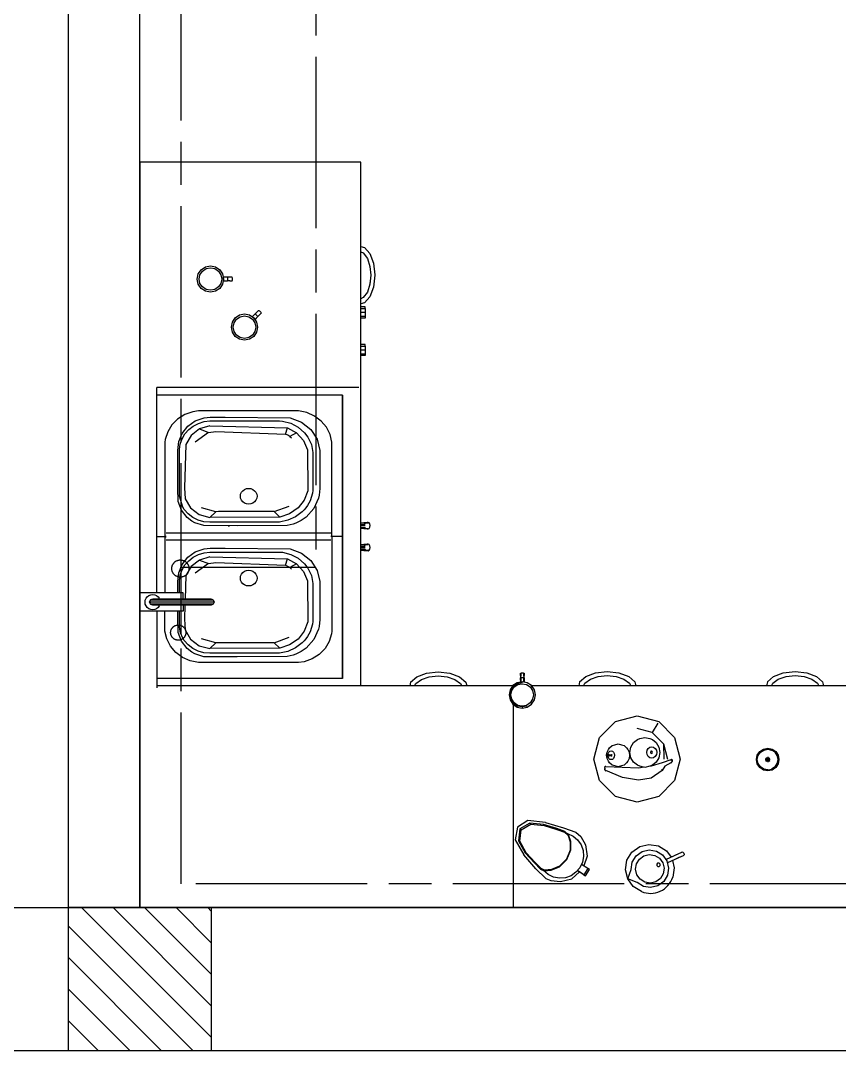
# Model space of a CAD drawing. Header units: inches. Extents: x 5 to 80005, y 6 to 60006.
# Drawn here: x 44490 to 46784, y 4354 to 7239 of the extents above; entities that cross this region are included whole.
import ezdxf

# ---------------------------------------------------------------- set-up
doc = ezdxf.new("R2010")
doc.units = ezdxf.units.IN
doc.header["$MEASUREMENT"] = 0
doc.linetypes.add('ACAD_ISO08W100', pattern=[36, 24, -3, 6, -3])
doc.layers.add('mebel', color=21, linetype='Continuous')

# ---------------------------------------------------------------- blocks, each defined once
blk = doc.blocks.new('columnn')
h = blk.add_hatch()
h.set_pattern_fill('ANSI31', color=256, scale=500)
h.set_pattern_definition([(45, (-20875.046, -16891.983), (-44.19417, 44.19417), [])])
h.paths.add_polyline_path([(0, 200), (-200, 200), (-200, 0), (0, 0)])
h.paths.add_polyline_path([(200, 200), (0, 200), (0, 0), (200, 0)])
h.paths.add_polyline_path([(0, 0), (-200, 0), (-200, -200), (0, -200)])
h.paths.add_polyline_path([(200, 0), (0, 0), (0, -200), (200, -200)])
for p, q in [((-200, 200), (-200, -200)), ((-200, 200), (200, 200)), ((200, -200), (200, 200)), ((200, -200), (-200, -200))]:
    blk.add_line(p, q)
blk = doc.blocks.new('m_131')
for p, q in [((-0.1, 4725.8), (-0.1, 0)), ((-622, 2098.6), (-622, 1097.2)), ((-647.6, 1895.6), (-632.4, 1912.7)), ((-632.4, 1912.7), (-622, 1915.4)), ((-657.9, 1868.3), (-647.6, 1895.6)), ((-647.8, 1860.6), (-640.5, 1882.4)), ((-640.5, 1882.4), (-629.1, 1898.1)), ((-629.1, 1898.1), (-622, 1901.7)), ((-661.6, 1835.5), (-657.9, 1868.3)), ((-650.4, 1835.5), (-647.8, 1860.6)), ((-657.9, 1802.6), (-661.6, 1835.5)), ((-647.8, 1810.4), (-650.4, 1835.5)), ((-647.6, 1775.4), (-657.9, 1802.6)), ((-640.5, 1788.5), (-647.8, 1810.4)), ((-427.1, 1788), (-415, 1790.4)), ((-415, 1790.4), (-402.9, 1788)), ((-632.4, 1758.2), (-647.6, 1775.4)), ((-629.1, 1772.8), (-640.5, 1788.5)), ((-622, 1769.2), (-629.1, 1772.8)), ((-446.6, 1758.8), (-444.2, 1770.9)), ((-444.2, 1770.9), (-437.3, 1781.2)), ((-444, 1758.8), (-441.7, 1769.9)), ((-435.5, 1779.3), (-441.7, 1769.9)), ((-437.3, 1781.2), (-427.1, 1788)), ((-426.1, 1785.6), (-435.5, 1779.3)), ((-415, 1787.8), (-426.1, 1785.6)), ((-415, 1758.8), (-421.7, 1761.6)), ((-415, 1758.8), (-420.1, 1764)), ((-415, 1758.8), (-417.8, 1765.5)), ((-403.9, 1785.6), (-415, 1787.8)), ((-415, 1758.8), (-415, 1766.1)), ((-412.2, 1765.5), (-415, 1758.8)), ((-415, 1758.8), (-409.8, 1764)), ((-408.2, 1761.6), (-415, 1758.8)), ((-394.5, 1779.3), (-403.9, 1785.6)), ((-402.9, 1788), (-392.6, 1781.2)), ((-394.5, 1779.3), (-388.2, 1769.9)), ((-392.6, 1781.2), (-385.7, 1770.9)), ((-386, 1758.8), (-388.2, 1769.9)), ((-385.7, 1770.9), (-383.3, 1758.8)), ((-632.4, 1758.2), (-622, 1755.6)), ((-444.2, 1746.7), (-446.6, 1758.8)), ((-437.3, 1736.4), (-444.2, 1746.7)), ((-441.7, 1747.7), (-444, 1758.8)), ((-435.5, 1738.3), (-441.7, 1747.7)), ((-427.1, 1729.6), (-437.3, 1736.4)), ((-426.1, 1732), (-435.5, 1738.3)), ((-415, 1729.8), (-426.1, 1732)), ((-422.3, 1758.8), (-415, 1758.8)), ((-421.7, 1756), (-415, 1758.8)), ((-420.1, 1753.6), (-415, 1758.8)), ((-417.8, 1752), (-415, 1758.8)), ((-415, 1758.8), (-407.7, 1758.8)), ((-415, 1758.8), (-408.2, 1756)), ((-415, 1758.8), (-409.8, 1753.6)), ((-415, 1758.8), (-412.2, 1752)), ((-415, 1758.8), (-415, 1751.5)), ((-403.9, 1732), (-415, 1729.8)), ((-394.5, 1738.3), (-403.9, 1732)), ((-392.6, 1736.4), (-402.9, 1729.6)), ((-388.2, 1747.7), (-394.5, 1738.3)), ((-385.7, 1746.7), (-392.6, 1736.4)), ((-386, 1758.8), (-388.2, 1747.7)), ((-383.3, 1758.8), (-385.7, 1746.7)), ((-415, 1727.2), (-427.1, 1729.6)), ((-402.9, 1729.6), (-415, 1727.2)), ((-0.1, 1650.6), (-0.1, 0)), ((-477, 1497.7), (-416.5, 1513.9)), ((-477, 1497.7), (-416.5, 1513.9)), ((-416.5, 1513.9), (-356, 1497.7)), ((-416.5, 1513.9), (-356, 1497.7)), ((-155.1, 1521.4), (-152.3, 1524.3)), ((-155.1, 1521.4), (-154.9, 1517.4)), ((-154.9, 1517.4), (-135.1, 1474.2)), ((-154.9, 1517.4), (-154.6, 1516.7)), ((-154.6, 1516.7), (-153.9, 1515.1)), ((-152.3, 1524.3), (-148.3, 1524.5)), ((-150.9, 1508.7), (-140.7, 1486.4)), ((-148.3, 1524.5), (-145.4, 1521.8)), ((-145.4, 1521.8), (-143.1, 1516.9)), ((-144.7, 1520.2), (-141.1, 1512.6)), ((-143.1, 1516.9), (-125.4, 1478.4)), ((-140.1, 1510.2), (-135.8, 1500.9)), ((-521.3, 1453.4), (-477, 1497.7)), ((-521.3, 1453.4), (-477, 1497.7)), ((-459.2, 1466.9), (-416.5, 1478.3)), ((-414.9, 1489.6), (-414.7, 1490.5)), ((-414.7, 1489.6), (-414.9, 1489.6)), ((-414.9, 1489.6), (-414.6, 1488.6)), ((-414.7, 1490.5), (-414.4, 1490.9)), ((-414.3, 1490.5), (-414.7, 1490.5)), ((-414.7, 1490.5), (-414.7, 1489.2)), ((-414.7, 1489.2), (-414.3, 1489.6)), ((-414.7, 1489.2), (-414, 1487.6)), ((-414.6, 1488.6), (-414.4, 1488.5)), ((-414, 1487.6), (-414.6, 1488.6)), ((-414.6, 1488.6), (-414.4, 1488.6)), ((-414.4, 1490.9), (-414, 1491.2)), ((-414.3, 1490.5), (-414.1, 1490.9)), ((-413.8, 1490.5), (-414.3, 1490.5)), ((-414.3, 1489.6), (-413.8, 1490.5)), ((-414.3, 1489.6), (-414.3, 1490.5)), ((-413.8, 1489.9), (-414.3, 1489.6)), ((-414.3, 1489.6), (-413.7, 1488)), ((-414.1, 1490.9), (-413.8, 1490.5)), ((-414.1, 1488), (-413.5, 1487.6)), ((-414.1, 1488), (-413.9, 1487.6)), ((-413.7, 1488), (-414.1, 1488)), ((-414, 1491.2), (-412, 1491.5)), ((-414, 1487.6), (-405.6, 1463)), ((-413.9, 1487.6), (-414, 1487.6)), ((-412, 1491.5), (-413.9, 1491.2)), ((-413.7, 1489.6), (-413.9, 1489.6)), ((-413.5, 1487.6), (-413.9, 1487.6)), ((-413.8, 1490.5), (-413.7, 1489.6)), ((-413.7, 1491.2), (-412, 1491.5)), ((-412, 1491.5), (-413.5, 1491.2)), ((-412.8, 1487.6), (-413.5, 1487.6)), ((-413.5, 1486.1), (-412.3, 1486.1)), ((-412, 1491.5), (-412.7, 1491.2)), ((-412.3, 1491.2), (-412, 1491.5)), ((-410.7, 1491.2), (-412, 1491.5)), ((-412, 1491.5), (-410.9, 1491.2)), ((-411.5, 1491.2), (-412, 1491.5)), ((-412, 1491.5), (-410.7, 1491.2)), ((-412, 1491.5), (-411.1, 1491.2)), ((-412, 1491.5), (-411.9, 1491.2)), ((-410, 1490.9), (-410.7, 1491.2)), ((-410.7, 1491.2), (-409.9, 1490.9)), ((-410.5, 1490.2), (-409.7, 1490.2)), ((-410.4, 1490.8), (-409.6, 1490.5)), ((-410, 1490.9), (-408.7, 1490.5)), ((-409.7, 1490.2), (-409.4, 1490.2)), ((-408.7, 1490.5), (-406.7, 1489.6)), ((-406.9, 1489.6), (-408.2, 1489.9)), ((-406.9, 1489.6), (-407.9, 1489.6)), ((-407.1, 1489.7), (-406.9, 1489.6)), ((-406.9, 1489.6), (-405.7, 1487.6)), ((-406.7, 1489.6), (-406.9, 1489.6)), ((-406.7, 1489.6), (-406.8, 1489.5)), ((-405.7, 1487.6), (-406.7, 1489.6)), ((-406.1, 1488), (-406.5, 1488)), ((-406.3, 1487.6), (-406.1, 1488)), ((-406.3, 1487.6), (-405.7, 1487.6)), ((-405.7, 1487.6), (-406.1, 1488)), ((-405.7, 1487.6), (-396.4, 1470.7)), ((-356, 1497.7), (-311.8, 1453.4)), ((-356, 1497.7), (-311.7, 1453.4)), ((-173.2, 1452.5), (-159.3, 1475.3)), ((-159.3, 1475.3), (-141.5, 1488.2)), ((-147.7, 1464.5), (-131.1, 1476.6)), ((-131.8, 1492.3), (-111.7, 1497.1)), ((-131.1, 1476.6), (-111.1, 1481.4)), ((-111.7, 1497.1), (-85.3, 1493)), ((-111.1, 1481.4), (-90.8, 1478.1)), ((-90.8, 1478.1), (-73.3, 1467.4)), ((-537.5, 1392.9), (-521.3, 1453.4)), ((-537.5, 1392.9), (-521.3, 1453.4)), ((-516.8, 1450.8), (-490.5, 1435.6)), ((-490.5, 1435.6), (-459.2, 1466.9)), ((-470.9, 1435.7), (-462.5, 1446.7)), ((-462.5, 1446.7), (-449.9, 1454)), ((-459.2, 1466.9), (-416.5, 1467.9)), ((-449.9, 1454), (-435, 1456.6)), ((-449.9, 1439.3), (-446.4, 1443.8)), ((-446.4, 1443.8), (-441.2, 1446.9)), ((-441.2, 1446.9), (-435, 1448)), ((-435, 1456.6), (-420.1, 1454)), ((-435, 1448), (-428.9, 1446.9)), ((-428.9, 1446.9), (-423.6, 1443.8)), ((-423.6, 1443.8), (-420.1, 1439.3)), ((-420.1, 1454), (-407.5, 1446.7)), ((-407.5, 1446.7), (-399.1, 1435.7)), ((-405.6, 1463), (-396.4, 1432.6)), ((-397.4, 1470.3), (-396.4, 1470.7)), ((-396.4, 1470.7), (-384.5, 1463)), ((-384.5, 1463), (-387.6, 1463)), ((-384.5, 1463), (-362.5, 1432.6)), ((-311.8, 1453.4), (-295.6, 1392.9)), ((-311.7, 1453.4), (-295.5, 1392.9)), ((-177.4, 1426.2), (-173.2, 1452.5)), ((-161.6, 1426.8), (-158.4, 1447)), ((-158.4, 1447), (-147.7, 1464.5)), ((-146.6, 1442.7), (-138.5, 1456)), ((-138.5, 1456), (-125.8, 1465.2)), ((-125.8, 1465.2), (-110.6, 1468.8)), ((-122.3, 1457.5), (-125, 1454.5)), ((-125, 1454.5), (-124.8, 1450.5)), ((-124.8, 1450.5), (-121.9, 1447.8)), ((-118.2, 1457.6), (-122.3, 1457.5)), ((-121.9, 1447.8), (-117.9, 1447.9)), ((-115.3, 1454.9), (-118.2, 1457.6)), ((-117.9, 1447.9), (-115.1, 1450.9)), ((-115.1, 1450.9), (-115.3, 1454.9)), ((-110.6, 1468.8), (-95.2, 1466.4)), ((-95.2, 1466.4), (-81.8, 1458.2)), ((-81.8, 1458.2), (-72.7, 1445.5)), ((-73.3, 1467.4), (-61.3, 1450.8)), ((-72.7, 1445.5), (-69, 1430.3)), ((-61.3, 1450.8), (-56.5, 1430.8)), ((-490.5, 1435.6), (-501.9, 1392.9)), ((-477.1, 1414.8), (-473.9, 1428.8)), ((-473.9, 1400.8), (-477.1, 1414.8)), ((-473.9, 1428.8), (-470.9, 1435.7)), ((-451.1, 1433.9), (-449.9, 1439.3)), ((-449.9, 1428.6), (-451.1, 1433.9)), ((-446.4, 1424), (-449.9, 1428.6)), ((-441.2, 1421), (-446.4, 1424)), ((-435, 1419.9), (-441.2, 1421)), ((-437.3, 1434.9), (-438.2, 1432.9)), ((-438.2, 1432.9), (-437.3, 1431)), ((-438.2, 1432.9), (-438.2, 1432.3)), ((-435, 1435.7), (-437.3, 1434.9)), ((-437.3, 1431), (-435, 1430.2)), ((-437.3, 1431), (-437.3, 1430.3)), ((-432.8, 1434.9), (-435, 1435.7)), ((-435, 1430.2), (-432.8, 1431)), ((-435, 1430.2), (-435, 1429.5)), ((-428.9, 1421), (-435, 1419.9)), ((-431.9, 1432.9), (-432.8, 1434.9)), ((-432.8, 1431), (-431.9, 1432.9)), ((-432.8, 1431), (-432.8, 1430.3)), ((-431.9, 1432.9), (-431.9, 1432.3)), ((-423.6, 1424), (-428.9, 1421)), ((-420.1, 1428.6), (-423.6, 1424)), ((-420.1, 1439.3), (-418.9, 1433.9)), ((-418.9, 1433.9), (-420.1, 1428.6)), ((-399.1, 1435.7), (-396.1, 1428.8)), ((-396.4, 1432.6), (-395.3, 1425)), ((-396.1, 1428.8), (-392.9, 1414.8)), ((-392.9, 1414.8), (-396.1, 1400.8)), ((-362.5, 1432.6), (-357.3, 1396.8)), ((-171.2, 1400.2), (-177.4, 1426.2)), ((-156.9, 1406.8), (-161.6, 1426.8)), ((-149.1, 1427.2), (-146.6, 1442.7)), ((-145.5, 1412), (-149.1, 1427.2)), ((-71.5, 1414.9), (-79.7, 1401.6)), ((-69, 1430.3), (-71.5, 1414.9)), ((-56.5, 1430.8), (-59.7, 1410.5)), ((-647.6, 1369.4), (-632.4, 1386.5)), ((-632.4, 1386.5), (-622, 1389.2)), ((-521.3, 1332.4), (-537.5, 1392.9)), ((-521.3, 1332.4), (-537.5, 1392.9)), ((-470.9, 1393.9), (-473.9, 1400.8)), ((-462.5, 1382.9), (-470.9, 1393.9)), ((-399.1, 1393.9), (-407.5, 1382.9)), ((-396.1, 1400.8), (-399.1, 1393.9)), ((-390.9, 1396.8), (-394.9, 1305.6)), ((-393.4, 1412.8), (-390.9, 1396.8)), ((-357.3, 1396.8), (-364.4, 1352.5)), ((-295.6, 1392.9), (-311.8, 1332.4)), ((-295.5, 1392.9), (-311.7, 1332.4)), ((-155.5, 1378.6), (-171.2, 1400.2)), ((-144.8, 1390.2), (-156.9, 1406.8)), ((-136.3, 1399.4), (-145.5, 1412)), ((-127.3, 1379.4), (-144.8, 1390.2)), ((-123, 1391.2), (-136.3, 1399.4)), ((-107.5, 1388.7), (-123, 1391.2)), ((-92.3, 1392.4), (-107.5, 1388.7)), ((-79.7, 1401.6), (-92.3, 1392.4)), ((-70.5, 1393), (-80.5, 1366.6)), ((-59.7, 1410.5), (-70.5, 1393)), ((-44.9, 1405.1), (-58.9, 1382.3)), ((-657.9, 1342.1), (-647.6, 1369.4)), ((-640.5, 1356.2), (-629.1, 1371.9)), ((-629.1, 1371.9), (-622, 1375.5)), ((-449.9, 1375.6), (-462.5, 1382.9)), ((-456.7, 1348.9), (-454.4, 1356.3)), ((-454.4, 1356.3), (-448, 1363.5)), ((-435, 1373), (-449.9, 1375.6)), ((-448, 1363.5), (-443, 1366.7)), ((-443, 1366.7), (-435.7, 1370.4)), ((-435.7, 1370.4), (-427, 1371.7)), ((-420.1, 1375.6), (-435, 1373)), ((-427, 1371.7), (-418.3, 1370.4)), ((-407.5, 1382.9), (-420.1, 1375.6)), ((-418.3, 1370.4), (-410.9, 1366.7)), ((-410.9, 1366.7), (-406, 1363.5)), ((-406, 1363.5), (-399.6, 1356.3)), ((-399.6, 1356.3), (-397.3, 1348.9)), ((-132.8, 1364.6), (-155.5, 1378.6)), ((-106.4, 1360.4), (-132.8, 1364.6)), ((-107, 1376.2), (-127.3, 1379.4)), ((-80.5, 1366.6), (-107, 1376.2)), ((-80.5, 1366.6), (-106.4, 1360.4)), ((-58.9, 1382.3), (-80.5, 1366.6)), ((-661.6, 1309.3), (-657.9, 1342.1)), ((-650.4, 1309.3), (-647.8, 1334.4)), ((-647.8, 1334.4), (-640.5, 1356.2)), ((-477, 1288.1), (-521.3, 1332.4)), ((-477, 1288.1), (-521.3, 1332.4)), ((-459.1, 1339.6), (-456.7, 1348.9)), ((-456.7, 1330.3), (-459.1, 1339.6)), ((-454.4, 1323), (-456.7, 1330.3)), ((-435.7, 1326.7), (-431.7, 1328.7)), ((-431.7, 1328.7), (-427, 1329.4)), ((-427, 1329.4), (-422.3, 1328.7)), ((-422.3, 1328.7), (-418.3, 1326.7)), ((-397.3, 1330.3), (-399.6, 1323)), ((-397.3, 1348.9), (-394.9, 1339.6)), ((-394.9, 1339.6), (-397.3, 1330.3)), ((-364.4, 1352.5), (-383.9, 1305.6)), ((-311.8, 1332.4), (-356, 1288.1)), ((-311.7, 1332.4), (-356, 1288.1)), ((-657.9, 1276.4), (-661.6, 1309.3)), ((-647.8, 1284.2), (-650.4, 1309.3)), ((-448, 1315.7), (-454.4, 1323)), ((-443, 1312.6), (-448, 1315.7)), ((-435.7, 1308.9), (-443, 1312.6)), ((-439.3, 1320.2), (-438.3, 1323.7)), ((-438.3, 1316.6), (-439.3, 1320.2)), ((-438.3, 1323.7), (-435.7, 1326.7)), ((-435.7, 1313.6), (-438.3, 1316.6)), ((-431.7, 1311.6), (-435.7, 1313.6)), ((-427, 1307.6), (-435.7, 1308.9)), ((-427, 1310.9), (-431.7, 1311.6)), ((-428.6, 1312.3), (-428.1, 1314.5)), ((-428.1, 1312.6), (-428.6, 1312.3)), ((-428.6, 1312.3), (-428.1, 1311.9)), ((-428.1, 1320.6), (-428.5, 1322)), ((-428.1, 1322.8), (-427.8, 1321.1)), ((-427.9, 1318.7), (-428.1, 1320.6)), ((-428.1, 1314.5), (-427.9, 1316.7)), ((-427.8, 1314.8), (-428.1, 1312.6)), ((-428.1, 1312.6), (-427, 1312.7)), ((-428.1, 1311.9), (-427, 1311.8)), ((-427.9, 1316.7), (-427.9, 1318.7)), ((-427.8, 1321.1), (-427.6, 1319.1)), ((-427.6, 1317), (-427.8, 1314.8)), ((-427.6, 1319.1), (-427.6, 1317)), ((-427, 1312.7), (-427, 1323.1)), ((-427, 1312.7), (-425.8, 1312.6)), ((-427, 1311.8), (-425.8, 1311.9)), ((-422.3, 1311.6), (-427, 1310.9)), ((-418.3, 1308.9), (-427, 1307.6)), ((-426.3, 1319.1), (-426.2, 1321.1)), ((-426.3, 1317), (-426.3, 1319.1)), ((-426.2, 1314.8), (-426.3, 1317)), ((-426.2, 1321.1), (-425.9, 1322.8)), ((-425.8, 1312.6), (-426.2, 1314.8)), ((-426.1, 1318.7), (-425.8, 1320.6)), ((-426.1, 1316.7), (-426.1, 1318.7)), ((-425.8, 1314.5), (-426.1, 1316.7)), ((-425.8, 1320.6), (-425.5, 1322)), ((-425.4, 1312.3), (-425.8, 1314.5)), ((-425.8, 1312.6), (-425.4, 1312.3)), ((-425.8, 1311.9), (-425.4, 1312.3)), ((-418.3, 1313.6), (-422.3, 1311.6)), ((-418.3, 1326.7), (-415.6, 1323.7)), ((-415.6, 1316.6), (-418.3, 1313.6)), ((-410.9, 1312.6), (-418.3, 1308.9)), ((-415.6, 1323.7), (-414.7, 1320.2)), ((-414.7, 1320.2), (-415.6, 1316.6)), ((-406, 1315.7), (-410.9, 1312.6)), ((-399.6, 1323), (-406, 1315.7)), ((-395.3, 1305.6), (-395.4, 1303.7)), ((-395.4, 1303.7), (-395.3, 1305.6)), ((-395.4, 1303.7), (-395, 1303.4)), ((-395.3, 1305.6), (-395.3, 1305.6)), ((-395.3, 1305.6), (-395.3, 1305.6)), ((-395.1, 1303.4), (-395.1, 1303.1)), ((-394, 1302.8), (-395.1, 1303.1)), ((-395.1, 1303.1), (-394.5, 1302.6)), ((-394.5, 1302.6), (-393.8, 1302.6)), ((-394.5, 1302.6), (-394.3, 1302.5)), ((-394.2, 1302.4), (-394.3, 1302.5)), ((-394.3, 1302.5), (-394.2, 1302.4)), ((-393.7, 1302.2), (-394.2, 1302.4)), ((-393.7, 1302.2), (-393, 1302.1)), ((-393, 1302.1), (-393.7, 1302.2)), ((-393.5, 1302.2), (-393, 1302.1)), ((-393, 1302.1), (-393.1, 1302.2)), ((-393, 1302.1), (-389.6, 1302.2)), ((-391.6, 1302.2), (-393, 1302.1)), ((-393, 1302.1), (-391.1, 1302.2)), ((-393, 1302.1), (-392.7, 1302.2)), ((-389.6, 1302.2), (-388.2, 1302.5)), ((-388.5, 1302.6), (-389.1, 1302.5)), ((-387.5, 1302.6), (-388.3, 1302.5)), ((-386.9, 1302.8), (-387.5, 1302.6)), ((-386.2, 1303), (-386.9, 1302.8)), ((-386.2, 1303), (-385.1, 1303.5)), ((-384.7, 1303.7), (-385.2, 1303.5)), ((-384.8, 1303.8), (-384.7, 1303.7)), ((-384.7, 1303.8), (-384.4, 1303.9)), ((-384.7, 1303.7), (-384.7, 1303.8)), ((-384.4, 1303.9), (-383.7, 1305.6)), ((-383.7, 1305.6), (-384.2, 1305.6)), ((-647.6, 1249.2), (-657.9, 1276.4)), ((-640.5, 1262.3), (-647.8, 1284.2)), ((-416.5, 1271.9), (-477, 1288.1)), ((-416.5, 1271.9), (-477, 1288.1)), ((-356, 1288.1), (-416.5, 1271.9)), ((-356, 1288.1), (-416.5, 1271.9)), ((-632.4, 1232), (-647.6, 1249.2)), ((-629.1, 1246.6), (-640.5, 1262.3)), ((-622, 1243), (-629.1, 1246.6)), ((-199.4, 1235.2), (-176, 1248.6)), ((-176, 1248.6), (-144.5, 1253.1)), ((-176, 1235.9), (-160.3, 1241.5)), ((-160.3, 1241.5), (-143.5, 1242.8)), ((-144.5, 1253.1), (-117.4, 1243.4)), ((-143.5, 1242.8), (-127, 1239.8)), ((-109.9, 1255.1), (-121.3, 1237.4)), ((-107, 1259.5), (-109.9, 1255.1)), ((-109.9, 1255.1), (-92.2, 1243.7)), ((-89.4, 1248.1), (-107, 1259.5)), ((-92.2, 1243.7), (-103.7, 1226)), ((-92.2, 1243.7), (-95.1, 1239.2)), ((-93.3, 1242), (-92.2, 1243.7)), ((-92.2, 1243.7), (-89.4, 1248.1)), ((-632.4, 1232), (-622, 1229.4)), ((-224.1, 1186.5), (-211.9, 1221.5)), ((-211.9, 1221.5), (-199.4, 1235.2)), ((-207.9, 1198.4), (-200.7, 1213.6)), ((-200.7, 1213.6), (-189.8, 1226.4)), ((-189.8, 1226.4), (-176, 1235.9)), ((-127, 1239.8), (-111.9, 1232.6)), ((-121.3, 1237.4), (-119.5, 1236.2)), ((-111.9, 1232.6), (-99.1, 1221.8)), ((-103.7, 1226), (-105.5, 1227.2)), ((-95.1, 1239.2), (-103.7, 1226)), ((-103.7, 1226), (-100.5, 1230.8)), ((-81, 1210.5), (-100, 1231.6)), ((-99.1, 1221.8), (-89.6, 1208)), ((-239, 1136.3), (-224.1, 1186.5)), ((-213.8, 1190.8), (-221.5, 1167.8)), ((-218.8, 1167.7), (-211.5, 1190)), ((-204.2, 1200.7), (-213.8, 1190.8)), ((-211.5, 1190), (-202.1, 1199.5)), ((-208.3, 1196.5), (-207.9, 1198.4)), ((-185.8, 1207.3), (-204.2, 1200.7)), ((-202.1, 1199.5), (-184.4, 1205.9)), ((-161.8, 1207), (-185.8, 1207.3)), ((-184.4, 1205.9), (-161.4, 1205.6)), ((-135.4, 1196.2), (-161.8, 1207)), ((-161.4, 1205.6), (-135.9, 1195.2)), ((-135.9, 1195.2), (-116, 1175.3)), ((-114.8, 1175.6), (-135.4, 1196.2)), ((-89.6, 1208), (-84, 1192.2)), ((-84, 1192.2), (-82.7, 1175.4)), ((-73.3, 1178.6), (-81, 1210.5)), ((-221.5, 1167.8), (-233.1, 1131.2)), ((-230, 1132.5), (-218.8, 1167.7)), ((-116, 1175.3), (-106.5, 1152.8)), ((-105, 1152.3), (-114.8, 1175.6)), ((-85.7, 1158.9), (-92.9, 1143.8)), ((-82.7, 1175.4), (-85.7, 1158.9)), ((-76.2, 1151.6), (-73.3, 1178.6)), ((-239, 1136.3), (-244.4, 1086.6)), ((-233.1, 1131.2), (-236.8, 1092.9)), ((-233.6, 1095.5), (-230, 1132.5)), ((-105.2, 1133.8), (-109.7, 1124.1)), ((-81.5, 1137.1), (-108.5, 1109.6)), ((-108.3, 1122.5), (-103.6, 1132.6)), ((-106.5, 1152.8), (-105.2, 1133.8)), ((-103.6, 1132.6), (-105, 1152.3)), ((-103.7, 1131), (-104.6, 1130.5)), ((-92.9, 1143.8), (-103.7, 1131)), ((-81.5, 1137.1), (-76.2, 1151.6)), ((-622.1, 1097.2), (-630.1, 1085.3)), ((-610.1, 1105.2), (-622.1, 1097.2)), ((-618.4, 1093.5), (-608.1, 1100.3)), ((-596.1, 1108), (-610.1, 1105.2)), ((-608.1, 1100.3), (-596.1, 1102.7)), ((-582, 1105.2), (-596.1, 1108)), ((-596.1, 1102.7), (-584, 1100.3)), ((-584, 1100.3), (-573.7, 1093.5)), ((-570, 1097.2), (-582, 1105.2)), ((-562, 1085.3), (-570, 1097.2)), ((-153.7, 1079.4), (-125.4, 1105.5)), ((-126.2, 1107.7), (-153.5, 1082.6)), ((-108.5, 1109.6), (-147.6, 1075.7)), ((-109.7, 1124.1), (-126.2, 1107.7)), ((-125.4, 1105.5), (-108.3, 1122.5)), ((-658, 1071.3), (-657.9, 1074)), ((-657.9, 1068.7), (-658, 1071.3)), ((-657.9, 1074), (-657.4, 1075.9)), ((-657.4, 1066.8), (-657.9, 1068.7)), ((-657.4, 1075.9), (-656.7, 1076.6)), ((-656.7, 1076.6), (-650.1, 1076.6)), ((-650.5, 1075.9), (-655.5, 1075.9)), ((-650.7, 1074), (-650.5, 1075.9)), ((-650.5, 1066.8), (-650.7, 1068.7)), ((-650.1, 1076.6), (-650.5, 1075.9)), ((-650.5, 1075.9), (-643.6, 1075.9)), ((-643.6, 1076.6), (-650.1, 1076.6)), ((-643.6, 1076.6), (-637, 1076.6)), ((-643.6, 1075.9), (-643.6, 1076.6)), ((-643.6, 1075.9), (-643.6, 1066.8)), ((-636.7, 1075.9), (-643.6, 1075.9)), ((-637, 1076.6), (-631.8, 1076.6)), ((-637, 1076.6), (-636.7, 1075.9)), ((-631.9, 1075.9), (-636.7, 1075.9)), ((-636.7, 1075.9), (-636.4, 1074)), ((-636.7, 1066.8), (-636.4, 1068.7)), ((-630.1, 1085.3), (-632.9, 1071.2)), ((-632.9, 1071.2), (-632.8, 1071.3)), ((-632.9, 1071.2), (-630.1, 1057.1)), ((-632.8, 1071.3), (-632.6, 1072.4)), ((-629.7, 1071.2), (-627.1, 1058.3)), ((-627.6, 1071.2), (-625.2, 1083.2)), ((-625.2, 1059.1), (-627.6, 1071.2)), ((-625.2, 1083.2), (-618.4, 1093.5)), ((-573.7, 1093.5), (-566.9, 1083.2)), ((-566.9, 1083.2), (-564.5, 1071.2)), ((-564.5, 1071.2), (-566.9, 1059.1)), ((-565, 1084), (-562.4, 1071.2)), ((-562.4, 1071.2), (-565, 1058.3)), ((-562.4, 1071.2), (-560.7, 1071.2)), ((-559.2, 1071.2), (-562, 1085.3)), ((-562, 1057.1), (-559.2, 1071.2)), ((-244.4, 1086.6), (-225.1, 1058.2)), ((-236.8, 1092.9), (-233.6, 1095.5)), ((-236.8, 1092.9), (-220.8, 1064.3)), ((-218.2, 1068), (-233.6, 1095.5)), ((-220.8, 1064.3), (-218.2, 1068)), ((-186.1, 1064.2), (-218.2, 1068)), ((-190.2, 1051.6), (-147.6, 1075.7)), ((-187.5, 1060.3), (-153.7, 1079.4)), ((-153.5, 1082.6), (-186.1, 1064.2)), ((-656.7, 1066.1), (-657.4, 1066.8)), ((-655, 1066.1), (-656.7, 1066.1)), ((-655.5, 1066.8), (-650.5, 1066.8)), ((-650.1, 1066.1), (-655, 1066.1)), ((-643.6, 1066.8), (-650.5, 1066.8)), ((-650.5, 1066.8), (-650.1, 1066.1)), ((-650.1, 1066.1), (-643.6, 1066.1)), ((-643.6, 1066.8), (-636.7, 1066.8)), ((-643.6, 1066.1), (-643.6, 1066.8)), ((-637, 1066.1), (-643.6, 1066.1)), ((-636.7, 1066.8), (-637, 1066.1)), ((-637, 1066.1), (-631.9, 1066.1)), ((-632, 1066.8), (-636.7, 1066.8)), ((-632.2, 1067.6), (-632, 1066.8)), ((-632, 1066.8), (-632, 1066.5)), ((-630.1, 1057.1), (-622.1, 1045.1)), ((-627.1, 1058.3), (-628.7, 1057.6)), ((-627.1, 1058.3), (-619.8, 1047.4)), ((-618.4, 1048.8), (-625.2, 1059.1)), ((-622.1, 1045.1), (-610.1, 1037.1)), ((-621.3, 1044.6), (-621.3, 611.9)), ((-619.8, 1047.4), (-621, 1046.2)), ((-619.8, 1047.4), (-608.9, 1040.1)), ((-608.1, 1042), (-618.4, 1048.8)), ((-608.9, 1040.1), (-609.6, 1038.5)), ((-608.9, 1040.1), (-596.1, 1037.5)), ((-596.1, 1039.6), (-608.1, 1042)), ((-584, 1042), (-596.1, 1039.6)), ((-596.1, 1037.5), (-583.2, 1040.1)), ((-573.7, 1048.8), (-584, 1042)), ((-583.2, 1040.1), (-572.3, 1047.4)), ((-583.2, 1040.1), (-582.5, 1038.5)), ((-582, 1037.1), (-570, 1045.1)), ((-566.9, 1059.1), (-573.7, 1048.8)), ((-572.3, 1047.4), (-565, 1058.3)), ((-572.3, 1047.4), (-571.1, 1046.2)), ((-570, 1045.1), (-562, 1057.1)), ((-569.4, 1046.1), (-0.1, 1046.1)), ((-565, 1058.3), (-563.4, 1057.6)), ((-225.1, 1058.2), (-190.2, 1051.6)), ((-220.8, 1064.3), (-187.5, 1060.3)), ((-187.5, 1060.3), (-186.1, 1064.2)), ((-610.1, 1037.1), (-596.1, 1034.3)), ((-596.1, 1037.5), (-596.1, 1035.8)), ((-596.1, 1034.3), (-582, 1037.1)), ((-657.2, 868.6), (-646.8, 895.8)), ((-646.8, 895.8), (-631.7, 913)), ((-639.7, 882.7), (-628.4, 898.4)), ((-631.7, 913), (-621.3, 915.6)), ((-628.4, 898.4), (-621.3, 902)), ((-660.9, 835.8), (-657.2, 868.6)), ((-647.1, 860.8), (-639.7, 882.7)), ((-649.6, 835.8), (-647.1, 860.8)), ((-657.2, 802.9), (-660.9, 835.8)), ((-647.1, 810.7), (-649.6, 835.8)), ((-639.7, 788.8), (-647.1, 810.7)), ((-646.8, 775.7), (-657.2, 802.9)), ((-628.4, 773.1), (-639.7, 788.8)), ((-631.7, 758.6), (-646.8, 775.7)), ((-631.7, 758.6), (-621.3, 755.9)), ((-621.3, 769.5), (-628.4, 773.1)), ((-1850.2, 629.3), (-1833.1, 644.4)), ((-1834.5, 626), (-1818.9, 637.3)), ((-1833.1, 644.4), (-1805.8, 654.8)), ((-1818.9, 637.3), (-1797, 644.7)), ((-1805.8, 654.8), (-1773, 658.5)), ((-1797, 644.7), (-1771.9, 647.2)), ((-1773, 658.5), (-1772.4, 658.4)), ((-1772.4, 647.2), (-1747.9, 644.7)), ((-1771.9, 658.5), (-1739.1, 654.8)), ((-1771.9, 647.2), (-1746.8, 644.7)), ((-1746.8, 644.7), (-1725, 637.3)), ((-1739.1, 654.8), (-1711.8, 644.4)), ((-1725, 637.3), (-1709.3, 626)), ((-1711.8, 644.4), (-1694.7, 629.3)), ((-1078.4, 642.5), (-1079.7, 639.7)), ((-1079.7, 639.7), (-1079.4, 636.6)), ((-1079.4, 636.6), (-1078.7, 627.7)), ((-1075.1, 644.5), (-1078.4, 642.5)), ((-1077.6, 629.5), (-1078.2, 639.1)), ((-1070.5, 645.3), (-1075.1, 644.5)), ((-1065.9, 644.5), (-1070.5, 645.3)), ((-1062.5, 642.5), (-1065.9, 644.5)), ((-1063.4, 629.5), (-1062.7, 639.1)), ((-1061.3, 639.7), (-1062.5, 642.5)), ((-1062.3, 627.7), (-1061.5, 636.6)), ((-1061.5, 636.6), (-1061.3, 639.7)), ((-1017.4, 642.5), (-1018.6, 639.7)), ((-1018.6, 639.7), (-1018.4, 636.6)), ((-1018.4, 636.6), (-1017.6, 627.7)), ((-1014, 644.5), (-1017.4, 642.5)), ((-1016.5, 629.5), (-1017.2, 639.1)), ((-1009.4, 645.3), (-1014, 644.5)), ((-1004.8, 644.5), (-1009.4, 645.3)), ((-1001.4, 642.5), (-1004.8, 644.5)), ((-1002.3, 629.5), (-1001.7, 639.1)), ((-1000.2, 639.7), (-1001.4, 642.5)), ((-1001.2, 627.7), (-1000.5, 636.6)), ((-1000.5, 636.6), (-1000.2, 639.7)), ((-1457.3, 618.9), (-2088.7, 618.9)), ((-2088.7, 618.9), (-2088.7, 0)), ((-2088.7, 618.9), (-2088.7, 613.6)), ((-1852.8, 618.9), (-1850.2, 629.3)), ((-1838.1, 618.9), (-1834.5, 626)), ((-1709.3, 626), (-1705.7, 618.9)), ((-1694.7, 629.3), (-1692, 618.9)), ((-1678.9, 630.9), (-1683.6, 630.9)), ((-1683.6, 630.9), (-1683.6, 618.9)), ((-1678.9, 618.9), (-1678.9, 630.9)), ((-1678.9, 630.9), (-1667.8, 630.9)), ((-1667.8, 630.9), (-1656.6, 630.9)), ((-1667.8, 630.9), (-1667.8, 618.9)), ((-1656.6, 630.9), (-1652, 630.9)), ((-1656.6, 630.9), (-1656.6, 618.9)), ((-1652, 630.9), (-1652, 618.9)), ((-1573.7, 630.9), (-1578.3, 630.9)), ((-1578.3, 630.9), (-1578.3, 618.9)), ((-1573.7, 618.9), (-1573.7, 630.9)), ((-1573.7, 630.9), (-1562.6, 630.9)), ((-1562.6, 630.9), (-1551.4, 630.9)), ((-1562.6, 630.9), (-1562.6, 618.9)), ((-1551.4, 630.9), (-1546.8, 630.9)), ((-1551.4, 630.9), (-1551.4, 618.9)), ((-1546.8, 630.9), (-1546.8, 618.9)), ((-1457.3, 618.4), (-621.3, 618.4)), ((-1457.3, 613.7), (-1457.3, 47.6)), ((-1078.7, 627.7), (-1077.6, 629.5)), ((-1078.7, 627.7), (-1077.8, 618.4)), ((-1074.6, 630.8), (-1077.6, 629.5)), ((-1077.6, 629.5), (-1076.8, 618.4)), ((-1074.1, 618.4), (-1074.6, 630.8)), ((-1070.5, 631.3), (-1070.5, 618.4)), ((-1066.9, 618.4), (-1066.4, 630.8)), ((-1066.4, 630.8), (-1063.4, 629.5)), ((-1063.4, 629.5), (-1064.2, 618.4)), ((-1062.3, 627.7), (-1063.4, 629.5)), ((-1063.1, 618.4), (-1062.3, 627.7)), ((-1017.6, 627.7), (-1016.5, 629.5)), ((-1017.6, 627.7), (-1016.8, 618.4)), ((-1013.5, 630.8), (-1016.5, 629.5)), ((-1016.5, 629.5), (-1015.7, 618.4)), ((-1013, 618.4), (-1013.5, 630.8)), ((-1009.4, 631.3), (-1009.4, 618.4)), ((-1005.8, 618.4), (-1005.3, 630.8)), ((-1005.3, 630.8), (-1002.3, 629.5)), ((-1002.3, 629.5), (-1003.1, 618.4)), ((-1001.2, 627.7), (-1002.3, 629.5)), ((-1002.1, 618.4), (-1001.2, 627.7)), ((-621.3, 612), (-621.3, 47.6)), ((-1039.2, 567.3), (-1436.2, 567.3)), ((-1436.2, 567.3), (-1029.3, 567.3)), ((-1436.2, 567.3), (-1436.2, 47.6)), ((-1049.1, 567.3), (-642.1, 567.3)), ((-1039.6, 567.3), (-1039.6, 534.6)), ((-642.1, 567.3), (-1039.6, 567.3)), ((-642.1, 567.3), (-642.1, 47.6)), ((-1346.1, 522.7), (-1363.6, 507.9)), ((-1325.8, 532.9), (-1346.1, 522.7)), ((-1303.9, 538.1), (-1325.8, 532.9)), ((-1052.8, 538.1), (-1303.9, 538.1)), ((-1039.2, 538.1), (-1052.8, 538.1)), ((-1049.1, 534.6), (-1049.1, 73.8)), ((-1039.6, 538.1), (-774.9, 538.1)), ((-1029.3, 534.6), (-1029.3, 73.8)), ((-774.9, 538.1), (-767.5, 537.1)), ((-767.5, 537.1), (-745.8, 530.5)), ((-745.8, 530.5), (-726.1, 518.8)), ((-1363.6, 507.9), (-1377.6, 489.2)), ((-1339.9, 479), (-1312.4, 496.5)), ((-1312.4, 496.5), (-1281.1, 503.9)), ((-1281.1, 503.9), (-1174.6, 503.9)), ((-1174.6, 503.9), (-1155.4, 502.6)), ((-1155.4, 502.6), (-1147.6, 500.8)), ((-1147.6, 500.8), (-1118.6, 487.5)), ((-972.6, 479), (-945.1, 496.5)), ((-945.1, 496.5), (-913.8, 503.9)), ((-913.8, 503.9), (-807.4, 503.9)), ((-807.4, 503.9), (-788.1, 502.6)), ((-788.1, 502.6), (-780.4, 500.8)), ((-780.4, 500.8), (-751.3, 487.5)), ((-726.1, 518.8), (-709.6, 502.5)), ((-709.6, 502.5), (-697, 482.7)), ((-1387.3, 467.8), (-1392.1, 444.5)), ((-1377.6, 489.2), (-1387.3, 467.8)), ((-1360.6, 453.1), (-1339.9, 479)), ((-1330.9, 461.5), (-1318.6, 470.9)), ((-1318.6, 470.9), (-1297.9, 480.7)), ((-1309, 458.2), (-1283, 469.2)), ((-1297.9, 480.7), (-1275.6, 484.9)), ((-1283, 469.2), (-1168.3, 470.1)), ((-1275.6, 484.9), (-1168.8, 484.9)), ((-1168.8, 484.9), (-1161.3, 483.8)), ((-1168.3, 470.1), (-1142.2, 460.6)), ((-1161.3, 483.8), (-1139.9, 476.9)), ((-1139.9, 476.9), (-1133.2, 473.5)), ((-1133.2, 473.5), (-1126.7, 469.5)), ((-1126.7, 469.5), (-1120.5, 465)), ((-1120.5, 465), (-1114.6, 460.1)), ((-1118.6, 487.5), (-1094.5, 465.6)), ((-1094.5, 465.6), (-1085.1, 452)), ((-993.4, 453.1), (-972.6, 479)), ((-963.7, 461.5), (-951.3, 470.9)), ((-951.3, 470.9), (-930.6, 480.7)), ((-941.7, 458.2), (-915.7, 469.2)), ((-930.6, 480.7), (-908.3, 484.9)), ((-915.7, 469.2), (-801.1, 470.1)), ((-908.3, 484.9), (-801.5, 484.9)), ((-801.5, 484.9), (-794.1, 483.8)), ((-801.1, 470.1), (-775, 460.6)), ((-794.1, 483.8), (-772.7, 476.9)), ((-772.7, 476.9), (-765.9, 473.5)), ((-765.9, 473.5), (-759.4, 469.5)), ((-759.4, 469.5), (-753.2, 465)), ((-753.2, 465), (-747.3, 460.1)), ((-751.3, 487.5), (-727.3, 465.6)), ((-727.3, 465.6), (-717.8, 452)), ((-697, 482.7), (-689.1, 460.3)), ((-1392.1, 444.5), (-1392.1, 163.9)), ((-1372.5, 421.5), (-1360.6, 453.1)), ((-1357.2, 422.7), (-1346.3, 443.8)), ((-1346.3, 443.8), (-1330.9, 461.5)), ((-1344.7, 413.5), (-1330.3, 439)), ((-1330.3, 439), (-1309, 458.2)), ((-1330.3, 439), (-1320, 419.7)), ((-1142.2, 460.6), (-1120, 443.2)), ((-1120, 443.2), (-1103.6, 419.6)), ((-1114.6, 460.1), (-1109.1, 454.7)), ((-1109.1, 454.7), (-1095.2, 436.1)), ((-1095.2, 436.1), (-1085.5, 414.7)), ((-1089.7, 458.6), (-1089.6, 458.5)), ((-1085.1, 452), (-1081.1, 444.6)), ((-1081.1, 444.6), (-1077.7, 437)), ((-1077.7, 437), (-1074.8, 429.2)), ((-1005.3, 421.5), (-993.4, 453.1)), ((-989.9, 422.7), (-979, 443.8)), ((-979, 443.8), (-963.7, 461.5)), ((-977.5, 413.5), (-963, 439)), ((-963, 439), (-941.7, 458.2)), ((-963, 439), (-952.7, 419.7)), ((-775, 460.6), (-752.7, 443.2)), ((-752.7, 443.2), (-736.3, 419.6)), ((-747.3, 460.1), (-741.9, 454.7)), ((-741.9, 454.7), (-727.9, 436.1)), ((-727.9, 436.1), (-718.2, 414.7)), ((-717.8, 452), (-713.9, 444.6)), ((-713.9, 444.6), (-710.4, 437)), ((-710.4, 437), (-707.6, 429.2)), ((-689.1, 460.3), (-686.7, 444.5)), ((-686.7, 444.5), (-686.7, 163.9)), ((-1374.7, 239.1), (-1372.5, 421.5)), ((-1363, 399.5), (-1357.2, 422.7)), ((-1350.3, 196), (-1344.7, 413.5)), ((-1326.5, 408.2), (-1344.7, 413.5)), ((-1334.6, 213), (-1326.5, 408.2)), ((-1323.5, 414.1), (-1326.5, 408.2)), ((-1320, 419.7), (-1323.5, 414.1)), ((-1320, 419.7), (-1316.1, 425)), ((-1109.7, 376), (-1125.4, 418.7)), ((-1103.6, 419.6), (-1094.5, 391.9)), ((-1085.5, 414.7), (-1080.6, 391.5)), ((-1074.8, 429.2), (-1070.8, 412.9)), ((-1070.8, 412.9), (-1069.6, 272.2)), ((-1007.4, 239.1), (-1005.3, 421.5)), ((-995.7, 399.5), (-989.9, 422.7)), ((-983, 196), (-977.5, 413.5)), ((-959.3, 408.2), (-977.5, 413.5)), ((-967.4, 213), (-959.3, 408.2)), ((-956.2, 414.1), (-959.3, 408.2)), ((-952.7, 419.7), (-956.2, 414.1)), ((-952.7, 419.7), (-948.8, 425)), ((-742.4, 376), (-758.1, 418.7)), ((-736.3, 419.6), (-727.3, 391.9)), ((-718.2, 414.7), (-713.3, 391.5)), ((-707.6, 429.2), (-703.5, 412.9)), ((-703.5, 412.9), (-702.4, 272.2)), ((-1363.8, 196.2), (-1363.7, 391.5)), ((-1363.7, 391.5), (-1363, 399.5)), ((-1094.5, 391.9), (-1109.7, 376)), ((-1109.7, 376), (-1109.7, 219.9)), ((-1094.5, 391.9), (-1093.2, 195.7)), ((-1080.6, 391.5), (-1080.6, 316.9)), ((-996.5, 196.2), (-996.4, 391.5)), ((-996.4, 391.5), (-995.7, 399.5)), ((-727.3, 391.9), (-742.4, 376)), ((-742.4, 376), (-742.4, 219.9)), ((-727.3, 391.9), (-726, 195.7)), ((-713.3, 391.5), (-713.3, 316.9)), ((-1673.3, 333.5), (-1672.2, 335.2)), ((-1673.3, 332.5), (-1673.3, 333.5)), ((-1672.1, 331.3), (-1673.3, 332.5)), ((-1672.2, 335.2), (-1670.5, 337.2)), ((-1668.6, 327.9), (-1672.1, 331.3)), ((-1670.5, 337.2), (-1668.5, 338.9)), ((-1668.6, 327.9), (-1664, 323.2)), ((-1668.5, 338.9), (-1666.8, 339.9)), ((-1666.8, 339.9), (-1665.9, 340)), ((-1665.9, 340), (-1664.6, 338.7)), ((-1664.6, 338.7), (-1661.2, 335.3)), ((-1664, 323.2), (-1663.5, 323.7)), ((-1664, 323.2), (-1659.3, 318.6)), ((-1663.5, 323.7), (-1662.1, 325.1)), ((-1662.1, 325.1), (-1660.3, 326.9)), ((-1661.2, 335.3), (-1656.6, 330.6)), ((-1660.8, 307.3), (-1652.8, 319.3)), ((-1660.3, 326.9), (-1658.4, 328.8)), ((-1659.3, 318.6), (-1655.7, 314.9)), ((-1658.4, 328.8), (-1657.1, 330.1)), ((-1656.6, 330.6), (-1657.1, 330.1)), ((-1656.6, 330.6), (-1651.9, 326)), ((-1652.8, 319.3), (-1640.9, 327.2)), ((-1651.9, 326), (-1648.5, 322.6)), ((-1651.6, 320.1), (-1650.5, 320.8)), ((-1650.5, 320.8), (-1648.9, 321.9)), ((-1649.1, 315.5), (-1638.9, 322.4)), ((-1648.5, 322.6), (-1648.2, 322.3)), ((-1648.2, 322.3), (-1648.3, 322.3)), ((-1640.9, 327.2), (-1626.8, 330)), ((-1638.9, 322.4), (-1626.8, 324.8)), ((-1626.8, 330), (-1612.7, 327.2)), ((-1626.8, 324.8), (-1614.7, 322.4)), ((-1614.7, 322.4), (-1604.5, 315.5)), ((-1612.7, 327.2), (-1600.8, 319.3)), ((-1600.8, 319.3), (-1592.8, 307.3)), ((-1171.9, 316.7), (-1168.4, 321.5)), ((-1168.4, 321.5), (-1163.8, 325.2)), ((-1163.8, 325.2), (-1158.5, 327.6)), ((-1158.5, 327.6), (-1152.8, 328.4)), ((-1152.8, 328.4), (-1147, 327.6)), ((-1147, 327.6), (-1141.7, 325.2)), ((-1141.7, 325.2), (-1137.1, 321.5)), ((-1137.1, 321.5), (-1133.6, 316.7)), ((-942.6, 316.7), (-939.1, 321.5)), ((-939.1, 321.5), (-934.5, 325.2)), ((-934.5, 325.2), (-929.2, 327.6)), ((-929.2, 327.6), (-923.5, 328.4)), ((-923.5, 328.4), (-917.7, 327.6)), ((-917.7, 327.6), (-912.4, 325.2)), ((-912.4, 325.2), (-907.8, 321.5)), ((-907.8, 321.5), (-904.3, 316.7)), ((-1663.6, 293.2), (-1660.8, 307.3)), ((-1660.8, 279.1), (-1663.6, 293.2)), ((-1658.4, 293.2), (-1656, 305.3)), ((-1656, 281.1), (-1658.4, 293.2)), ((-1656, 305.3), (-1649.1, 315.5)), ((-1655.5, 315.2), (-1655.3, 315.5)), ((-1655.3, 315.5), (-1654.6, 316.7)), ((-1604.5, 315.5), (-1597.6, 305.3)), ((-1597.6, 305.3), (-1595.2, 293.2)), ((-1595.2, 293.2), (-1597.6, 281.1)), ((-1592.8, 307.3), (-1590, 293.2)), ((-1590, 293.2), (-1592.8, 279.1)), ((-1174.8, 305), (-1174.1, 311)), ((-1174.1, 298.9), (-1174.8, 305)), ((-1174.1, 311), (-1171.9, 316.7)), ((-1171.9, 293.3), (-1174.1, 298.9)), ((-1168.4, 288.4), (-1171.9, 293.3)), ((-1133.6, 293.3), (-1137.1, 288.4)), ((-1133.6, 316.7), (-1131.4, 311)), ((-1131.4, 298.9), (-1133.6, 293.3)), ((-1131.4, 311), (-1130.7, 305)), ((-1130.7, 305), (-1131.4, 298.9)), ((-1080.6, 316.9), (-1080.1, 196.1)), ((-945.5, 305), (-944.8, 311)), ((-944.8, 298.9), (-945.5, 305)), ((-944.8, 311), (-942.6, 316.7)), ((-942.6, 293.3), (-944.8, 298.9)), ((-939.1, 288.4), (-942.6, 293.3)), ((-904.3, 293.3), (-907.8, 288.4)), ((-904.3, 316.7), (-902.1, 311)), ((-902.1, 298.9), (-904.3, 293.3)), ((-902.1, 311), (-901.4, 305)), ((-901.4, 305), (-902.1, 298.9)), ((-713.3, 316.9), (-712.8, 196.1)), ((-1652.8, 267.2), (-1660.8, 279.1)), ((-1649.1, 270.9), (-1656, 281.1)), ((-1640.9, 259.2), (-1652.8, 267.2)), ((-1638.9, 264), (-1649.1, 270.9)), ((-1626.8, 261.6), (-1638.9, 264)), ((-1614.7, 264), (-1626.8, 261.6)), ((-1604.5, 270.9), (-1614.7, 264)), ((-1600.8, 267.2), (-1612.7, 259.2)), ((-1597.6, 281.1), (-1604.5, 270.9)), ((-1592.8, 279.1), (-1600.8, 267.2)), ((-1163.8, 284.7), (-1168.4, 288.4)), ((-1158.5, 282.3), (-1163.8, 284.7)), ((-1152.8, 281.5), (-1158.5, 282.3)), ((-1147, 282.3), (-1152.8, 281.5)), ((-1141.7, 284.7), (-1147, 282.3)), ((-1137.1, 288.4), (-1141.7, 284.7)), ((-1069.6, 272.2), (-1070.4, 179.2)), ((-934.5, 284.7), (-939.1, 288.4)), ((-929.2, 282.3), (-934.5, 284.7)), ((-923.5, 281.5), (-929.2, 282.3)), ((-917.7, 282.3), (-923.5, 281.5)), ((-912.4, 284.7), (-917.7, 282.3)), ((-907.8, 288.4), (-912.4, 284.7)), ((-702.4, 272.2), (-703.1, 179.2)), ((-1787.5, 223.6), (-1775.6, 231.6)), ((-1775.6, 231.6), (-1761.5, 234.4)), ((-1765.9, 258.9), (-1766.6, 258.3)), ((-1766.6, 258.3), (-1766.6, 233.4)), ((-1766.6, 245.1), (-1765.9, 245.1)), ((-1766.3, 233.5), (-1766.2, 233.5)), ((-1766.3, 233.5), (-1766.3, 233.5)), ((-1763.9, 259.4), (-1765.9, 258.9)), ((-1765.9, 245.1), (-1756.8, 245.1)), ((-1763.9, 233.9), (-1765.3, 233.7)), ((-1761.3, 259.6), (-1763.9, 259.4)), ((-1761.5, 234.4), (-1763.9, 233.9)), ((-1761.5, 234.4), (-1747.4, 231.6)), ((-1758.7, 259.4), (-1761.3, 259.6)), ((-1759.9, 234.1), (-1756.8, 233.5)), ((-1756.8, 258.9), (-1758.7, 259.4)), ((-1758.7, 233.9), (-1756.4, 233.4)), ((-1756, 258.3), (-1756.8, 258.9)), ((-1756, 245.1), (-1756.8, 245.1)), ((-1756.4, 233.4), (-1756.8, 233.5)), ((-1756.4, 233.4), (-1756, 233.4)), ((-1756, 251.7), (-1756, 258.3)), ((-1756, 251.7), (-1756, 245.1)), ((-1756, 238.5), (-1756, 245.1)), ((-1756, 233.4), (-1756, 238.5)), ((-1747.4, 231.6), (-1735.4, 223.6)), ((-1626.8, 256.4), (-1640.9, 259.2)), ((-1612.7, 259.2), (-1626.8, 256.4)), ((-1374.7, 206), (-1374.7, 239.1)), ((-1069.8, 247.5), (-1068.8, 249.8)), ((-1007.4, 206), (-1007.4, 239.1)), ((-1798.3, 197.6), (-1795.5, 211.7)), ((-1795.5, 211.7), (-1787.5, 223.6)), ((-1793, 197.6), (-1790.6, 209.7)), ((-1790.6, 209.7), (-1783.8, 219.9)), ((-1783.8, 219.9), (-1773.6, 226.8)), ((-1773.6, 226.8), (-1761.5, 229.2)), ((-1761.5, 229.2), (-1749.4, 226.8)), ((-1749.4, 226.8), (-1739.2, 219.9)), ((-1739.2, 219.9), (-1732.3, 209.7)), ((-1735.4, 223.6), (-1727.4, 211.7)), ((-1732.3, 209.7), (-1729.9, 197.6)), ((-1727.4, 211.7), (-1724.6, 197.6)), ((-1374.8, 197.1), (-1374.7, 206)), ((-1331.3, 192.6), (-1334.6, 213)), ((-1109.2, 212.9), (-1120.2, 172.8)), ((-1109.7, 219.9), (-1109.2, 212.9)), ((-1093.2, 195.7), (-1109.2, 212.9)), ((-1007.6, 197.1), (-1007.4, 206)), ((-964, 192.6), (-967.4, 213)), ((-862.2, 205.4), (-864.7, 199.4)), ((-862.2, 205.4), (-856.1, 207.9)), ((-862.2, 192.3), (-862.2, 205.4)), ((-856.1, 207.9), (-850.1, 205.4)), ((-856.1, 207.9), (-856.1, 194.4)), ((-850.1, 205.4), (-847.6, 199.4)), ((-850.1, 205.4), (-850.1, 192.3)), ((-742, 212.9), (-752.9, 172.8)), ((-742.4, 219.9), (-742, 212.9)), ((-726, 195.7), (-742, 212.9)), ((-1795.5, 183.5), (-1798.3, 197.6)), ((-1787.5, 171.6), (-1795.5, 183.5)), ((-1790.6, 185.5), (-1793, 197.6)), ((-1783.8, 175.3), (-1790.6, 185.5)), ((-1773.6, 168.4), (-1783.8, 175.3)), ((-1739.2, 175.3), (-1749.4, 168.4)), ((-1732.3, 185.5), (-1739.2, 175.3)), ((-1727.4, 183.5), (-1735.4, 171.6)), ((-1729.9, 197.6), (-1732.3, 185.5)), ((-1724.6, 197.6), (-1727.4, 183.5)), ((-1372.7, 179.7), (-1374.8, 197.1)), ((-1363.9, 155.1), (-1372.7, 179.7)), ((-1361.8, 179.8), (-1363.8, 196.2)), ((-1357, 164.1), (-1361.8, 179.8)), ((-1350.3, 196), (-1341.3, 167)), ((-1341.3, 167), (-1331.3, 192.6)), ((-1331.3, 192.6), (-1304.3, 154.6)), ((-1101.4, 165.9), (-1093.2, 195.7)), ((-1081.3, 179.3), (-1085.7, 163.1)), ((-1080.1, 196.1), (-1081.3, 179.3)), ((-1070.4, 179.2), (-1078.6, 153.8)), ((-1005.5, 179.7), (-1007.6, 197.1)), ((-996.6, 155.1), (-1005.5, 179.7)), ((-994.6, 179.8), (-996.5, 196.2)), ((-989.7, 164.1), (-994.6, 179.8)), ((-983, 196), (-974.1, 167)), ((-974.1, 167), (-964, 192.6)), ((-964, 192.6), (-937, 154.6)), ((-864.7, 199.4), (-864.7, 187.1)), ((-864.7, 187.1), (-864.7, 178)), ((-864.7, 178), (-864.7, 154.1)), ((-862.2, 182.5), (-862.2, 192.3)), ((-862.2, 156.8), (-862.2, 182.5)), ((-856.1, 194.4), (-856.2, 184.4)), ((-856.2, 184.4), (-856.2, 157.9)), ((-850.1, 192.3), (-850.1, 182.5)), ((-850.1, 182.5), (-850.1, 156.8)), ((-847.6, 199.4), (-847.6, 178)), ((-847.6, 178), (-847.6, 166.9)), ((-734.1, 165.9), (-726, 195.7)), ((-714.1, 179.3), (-718.5, 163.1)), ((-712.8, 196.1), (-714.1, 179.3)), ((-703.1, 179.2), (-711.4, 153.8)), ((-1775.6, 163.6), (-1787.5, 171.6)), ((-1761.5, 160.8), (-1775.6, 163.6)), ((-1761.5, 166), (-1773.6, 168.4)), ((-1749.4, 168.4), (-1761.5, 166)), ((-1747.4, 163.6), (-1761.5, 160.8)), ((-1735.4, 171.6), (-1747.4, 163.6)), ((-1392.1, 163.9), (-1389.7, 148.1)), ((-1389.7, 148.1), (-1381.8, 125.7)), ((-1349, 134), (-1363.9, 155.1)), ((-1349.4, 149.5), (-1357, 164.1)), ((-1339.5, 136.8), (-1349.4, 149.5)), ((-1341.3, 167), (-1323, 143.4)), ((-1119.9, 141.8), (-1101.4, 165.9)), ((-1093.2, 148.1), (-1103.2, 135.1)), ((-1083, 146), (-1093.6, 132.2)), ((-1085.7, 163.1), (-1093.2, 148.1)), ((-1078.6, 153.8), (-1083, 146)), ((-981.7, 134), (-996.6, 155.1)), ((-982.2, 149.5), (-989.7, 164.1)), ((-972.2, 136.8), (-982.2, 149.5)), ((-974.1, 167), (-955.7, 143.4)), ((-864.7, 154.1), (-864.7, 140)), ((-862.2, 141.7), (-862.2, 156.8)), ((-856.2, 157.9), (-856.2, 142.4)), ((-850.1, 156.8), (-850.1, 141.7)), ((-847.6, 166.9), (-847.6, 140)), ((-752.7, 141.8), (-734.1, 165.9)), ((-725.9, 148.1), (-736, 135.1)), ((-715.7, 146), (-726.4, 132.2)), ((-718.5, 163.1), (-725.9, 148.1)), ((-711.4, 153.8), (-715.7, 146)), ((-686.7, 163.9), (-691.6, 140.6)), ((-1381.8, 125.7), (-1369.2, 105.8)), ((-1329.1, 118.1), (-1349, 134)), ((-1327.5, 126.2), (-1339.5, 136.8)), ((-1305.9, 108.8), (-1329.1, 118.1)), ((-1313.7, 118.2), (-1327.5, 126.2)), ((-1323, 143.4), (-1297.7, 128.7)), ((-1298.9, 113.1), (-1313.7, 118.2)), ((-1297.7, 128.7), (-1176, 124.8)), ((-1176, 124.8), (-1146, 127.3)), ((-1122.4, 120.1), (-1152.8, 110.8)), ((-1146, 127.3), (-1119.9, 141.8)), ((-1114, 116.3), (-1138, 107.5)), ((-1115.5, 124.4), (-1122.4, 120.1)), ((-1103.2, 135.1), (-1115.5, 124.4)), ((-1093.6, 132.2), (-1114, 116.3)), ((-961.8, 118.1), (-981.7, 134)), ((-960.2, 126.2), (-972.2, 136.8)), ((-963.1, 119.1), (-962, 117.1)), ((-962, 117.1), (-962.4, 118.6)), ((-962, 117.1), (-960.7, 116.7)), ((-938.6, 108.8), (-961.8, 118.1)), ((-960.7, 116.7), (-955.8, 114.9)), ((-946.5, 118.2), (-960.2, 126.2)), ((-955.7, 143.4), (-930.4, 128.7)), ((-931.6, 113.1), (-946.5, 118.2)), ((-930.4, 128.7), (-864.7, 126.6)), ((-881, 121.5), (-881.9, 121.5)), ((-881.9, 121.5), (-881.9, 0)), ((-878.4, 121.5), (-881, 121.5)), ((-874.4, 121.5), (-878.4, 121.5)), ((-869, 121.5), (-874.4, 121.5)), ((-864.7, 121.5), (-869, 121.5)), ((-864.7, 140), (-864.7, 125.2)), ((-864.7, 125.2), (-864.7, 110.1)), ((-862.2, 125.8), (-862.2, 141.7)), ((-862.2, 109.6), (-862.2, 125.8)), ((-856.2, 142.4), (-856.2, 126)), ((-856.2, 126), (-856.2, 109.3)), ((-850.1, 141.7), (-850.1, 125.8)), ((-850.1, 125.8), (-850.1, 109.6)), ((-847.6, 140), (-847.6, 125.2)), ((-847.6, 126), (-808.7, 124.8)), ((-847.6, 125.2), (-847.6, 110.1)), ((-847.6, 121.5), (-831.4, 121.5)), ((-831.4, 121.5), (-830.5, 121.5)), ((-830.5, 121.5), (-830.5, 0)), ((-808.7, 124.8), (-778.7, 127.3)), ((-778.7, 127.3), (-752.7, 141.8)), ((-746.8, 116.3), (-770.7, 107.5)), ((-755.1, 120.1), (-769.9, 113.8)), ((-748.3, 124.4), (-755.1, 120.1)), ((-736, 135.1), (-748.3, 124.4)), ((-726.4, 132.2), (-746.8, 116.3)), ((-701.2, 119.1), (-715.2, 100.5)), ((-691.6, 140.6), (-701.2, 119.1)), ((-1369.2, 105.8), (-1352.7, 89.6)), ((-1352.7, 89.6), (-1333, 77.9)), ((-1281.1, 106.7), (-1305.9, 108.8)), ((-1283.4, 111), (-1298.9, 113.1)), ((-1168.8, 111.1), (-1283.4, 111)), ((-1176.7, 106.7), (-1281.1, 106.7)), ((-1138, 107.5), (-1176.7, 106.7)), ((-1152.8, 110.8), (-1168.8, 111.1)), ((-955.8, 114.9), (-954.4, 114.5)), ((-950.3, 113.5), (-954.4, 114.5)), ((-954.4, 114.5), (-951.7, 113.9)), ((-951.7, 113.9), (-950.3, 113.5)), ((-913.8, 106.7), (-938.6, 108.8)), ((-916.1, 111), (-931.6, 113.1)), ((-881.9, 111), (-916.1, 111)), ((-881.9, 106.7), (-913.8, 106.7)), ((-864.7, 95.3), (-864.8, 81.2)), ((-864.7, 110.1), (-864.7, 95.3)), ((-862.2, 93.6), (-862.2, 109.6)), ((-862.2, 78.5), (-862.2, 93.6)), ((-856.2, 109.3), (-856.2, 93)), ((-856.2, 93), (-856.2, 77.4)), ((-850.1, 109.6), (-850.1, 93.6)), ((-850.1, 93.6), (-850.1, 78.5)), ((-847.6, 110.1), (-847.6, 95.3)), ((-847.6, 95.3), (-847.6, 68.4)), ((-801.5, 111.1), (-830.5, 111.1)), ((-809.5, 106.7), (-830.5, 106.7)), ((-770.7, 107.5), (-809.5, 106.7)), ((-785.5, 110.8), (-801.5, 111.1)), ((-769.9, 113.8), (-785.5, 110.8)), ((-715.2, 100.5), (-732.8, 85.7)), ((-1333, 77.9), (-1311.4, 71.3)), ((-1311.4, 71.3), (-1303.9, 70.3)), ((-1303.9, 70.3), (-1039.2, 70.3)), ((-1039.6, 73.8), (-1039.6, 70.3)), ((-1039.6, 70.3), (-1026.1, 70.3)), ((-1039.2, 70.3), (-1039.2, 73.8)), ((-1039.2, 70.3), (-1039.2, 47.6)), ((-1026.1, 70.3), (-881.9, 70.3)), ((-864.8, 81.2), (-864.8, 68.4)), ((-864.8, 68.4), (-864.8, 57.3)), ((-862.3, 52.8), (-862.2, 64.8)), ((-862.2, 64.8), (-862.2, 78.5)), ((-856.2, 77.4), (-856.2, 63.3)), ((-856.2, 63.3), (-856.2, 50.9)), ((-850.1, 64.8), (-850.2, 52.8)), ((-850.1, 78.5), (-850.1, 64.8)), ((-847.6, 68.4), (-847.7, 57.3)), ((-774.9, 70.3), (-830.5, 70.3)), ((-753, 75.4), (-774.9, 70.3)), ((-732.8, 85.7), (-753, 75.4)), ((-881.9, 47.6), (-1457.3, 47.6)), ((-877.6, 35.9), (-876.9, 41.5)), ((-876.9, 30.4), (-877.6, 35.9)), ((-876.9, 41.5), (-874.7, 46.6)), ((-874.7, 25.3), (-876.9, 30.4)), ((-874.7, 46.6), (-871.3, 51.1)), ((-871.3, 51.1), (-866.9, 54.5)), ((-866.9, 54.5), (-864.8, 55.4)), ((-864.8, 57.3), (-864.8, 36)), ((-864.8, 36), (-862.3, 29.9)), ((-864.8, 36), (-863.5, 32.8)), ((-862.3, 29.9), (-862.3, 52.8)), ((-856.2, 27.4), (-862.3, 29.9)), ((-862.3, 29.9), (-859.3, 28.7)), ((-856.2, 50.9), (-856.2, 27.4)), ((-850.2, 29.9), (-856.2, 27.4)), ((-850.2, 52.8), (-850.2, 29.9)), ((-847.7, 35.9), (-850.2, 29.9)), ((-850.2, 29.9), (-849.1, 32.4)), ((-847.7, 57.3), (-847.7, 35.9)), ((-847.7, 55.4), (-845.5, 54.5)), ((-845.5, 54.5), (-841.1, 51.1)), ((-841.1, 51.1), (-837.7, 46.6)), ((-837.7, 46.6), (-835.6, 41.5)), ((-835.6, 30.4), (-837.7, 25.3)), ((-835.6, 41.5), (-834.8, 35.9)), ((-834.8, 35.9), (-835.6, 30.4)), ((-830.5, 47.6), (-616.1, 47.6)), ((-2088.7, 0), (0, 0)), ((-871.3, 20.8), (-874.7, 25.3)), ((-866.9, 17.4), (-871.3, 20.8)), ((-861.7, 15.3), (-866.9, 17.4)), ((-856.2, 14.6), (-861.7, 15.3)), ((-856.2, 27.4), (-853, 28.7)), ((-850.7, 15.3), (-856.2, 14.6)), ((-845.5, 17.4), (-850.7, 15.3)), ((-841.1, 20.8), (-845.5, 17.4)), ((-837.7, 25.3), (-841.1, 20.8))]:
    blk.add_line(p, q)
blk.add_arc((-106.5, 1430), 66.4, 337.9421, 71.4614)

msp = doc.modelspace()

# ---------------------------------------------------------------- linework, layer by layer
at = {"color": 4, "linetype": 'ACAD_ISO08W100', "ltscale": 20}
for p, q in [((44939.79238, 5519.48489), (44939.79238, 13605.64312)), ((44939.79238, 4820.29966), (44939.79238, 5519.48489)), ((48341.29238, 4820.29966), (44939.79238, 4820.29966))]:
    msp.add_line(p, q, dxfattribs=at)
at = {"color": 1, "linetype": 'ACAD_ISO08W100', "ltscale": 20}
for p, q in [((45316.79238, 13617.79966), (45316.79238, 5707.29966)), ((45316.79238, 5707.29966), (44939.79238, 5707.29966))]:
    msp.add_line(p, q, dxfattribs=at)
for p, q in [((44624.29238, 4753.79966), (44624.29238, 8553.79966)), ((44824.29238, 4753.79966), (44824.29238, 8553.79966)), ((40424.29238, 4753.79966), (50024.29238, 4753.79966)), ((40424.29238, 4353.79966), (50024.29238, 4353.79966))]:
    msp.add_line(p, q)
msp.add_circle((44937.76784, 5704.00885), 24.10527, dxfattribs=at)
at = {"color": 4, "linetype": 'ACAD_ISO08W100', "ltscale": 20}
msp.add_circle((44931.79557, 5524.49041), 21.33693, dxfattribs=at)

# ---------------------------------------------------------------- block references
at = {"rotation": 270}
msp.add_blockref('columnn', (44824.29238, 4553.79966), dxfattribs=at)
at = {"layer": 'mebel', "color": 7, "linetype": 'Continuous', "rotation": 269.9999999999996}
msp.add_blockref('m_131', (44824.29238, 4753.79966), dxfattribs=at)

doc.saveas('drawing.dxf')
